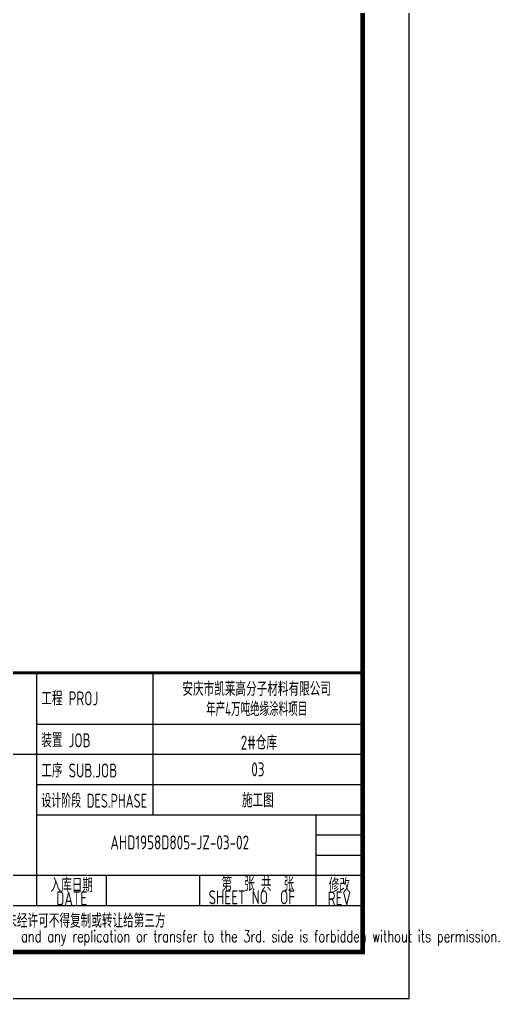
# Model space of a CAD drawing. Extents: x 4554681 to 4680693, y -485691 to -238770.
# Drawn here: x 4663986 to 4674293, y -422737 to -401692 of the extents above; entities that cross this region are included whole.
import ezdxf
from ezdxf.enums import TextEntityAlignment as Align

# ---------------------------------------------------------------- set-up
doc = ezdxf.new("R2010")
doc.units = 0
doc.header["$LTSCALE"] = 1000
doc.header["$MEASUREMENT"] = 0
doc.layers.get('0').update_dxf_attribs({"linetype": 'CONTINUOUS'})
doc.layers.add('PUB_TITLE', color=4, linetype='CONTINUOUS')
doc.styles.add('ECEC_TQ', font='txt_l.shx', dxfattribs={"bigfont": 'hztxt_l.shx'})
doc.styles.add('sceie', font='sceie.shx', dxfattribs={"bigfont": 'sceic.shx'})

msp = doc.modelspace()

# ---------------------------------------------------------------- linework, layer by layer
for p, q in [((4664354.8, -420737.3), (4664354.8, -415737.3)), ((4666854.8, -418787.3), (4666854.8, -415737.3)), ((4671354.8, -421737.3), (4671354.8, -415737.3)), ((4664354.8, -416837.3), (4671354.8, -416837.3)), ((4653354.8, -417487.3), (4664354.8, -417487.3)), ((4664354.8, -417487.3), (4671354.8, -417487.3)), ((4664354.8, -418137.3), (4671354.8, -418137.3)), ((4664354.8, -418787.3), (4671354.8, -418787.3)), ((4670354.8, -420737.3), (4670354.8, -418787.3)), ((4670354.8, -419220.7), (4671354.8, -419220.7)), ((4670354.8, -419654), (4671354.8, -419654)), ((4658854.8, -420087.3), (4671354.8, -420087.3)), ((4665854.8, -420737.3), (4665854.8, -420087.3)), ((4667854.8, -420737.3), (4667854.8, -420087.3)), ((4653354.8, -420737.3), (4671354.8, -420737.3)), ((4653354.8, -421737.3), (4671354.8, -421737.3))]:
    msp.add_line(p, q)
at = {"const_width": 70}
msp.add_lwpolyline([(4671354.8, -415737.3), (4653354.8, -415737.3)], dxfattribs=at)
at = {"layer": 'PUB_TITLE', "color": 4}
msp.add_lwpolyline([(4588254.8, -422737.3), (4672354.8, -422737.3), (4672354.8, -363337.3), (4588254.8, -363337.3)], close=True, dxfattribs=at)
at = {"layer": 'PUB_TITLE', "color": 4, "const_width": 100}
msp.add_lwpolyline([(4590754.8, -421737.3), (4671354.8, -421737.3), (4671354.8, -364337.3), (4590754.8, -364337.3)], close=True, dxfattribs=at)

# ---------------------------------------------------------------- texts
for s, height, style, width, p in [('安庆市凯莱高分子材料有限公司', 300, 'sceie', 0.8, (4669078.6, -416067.2)), ('年产4万吨绝缘涂料项目', 300, 'sceie', 0.65, (4669078.6, -416502.2)), ('2#仓库', 300, 'sceie', 0.8, (4669126.3, -417223.3)), ('03', 300, 'sceie', 0.8, (4669104.8, -417812.3)), ('施工图', 300, 'sceie', 0.8, (4669104.8, -418462.3)), ('入库日期', 300, 'sceie', 0.8, (4665104.8, -420287.3)), ('第  张 共  张', 300, 'sceie', 0.8, (4669104.8, -420262.3)), ('修改', 300, 'sceie', 0.8, (4670854.8, -420287.3)), ('DATE', 300, 'sceie', 0.8, (4665104.8, -420587.3)), ('SHEET NO  OF  ', 300, 'sceie', 0.8, (4669104.8, -420562.3)), ('REV', 300, 'sceie', 0.8, (4670854.8, -420587.3)), ('本文件专有权属安徽华东化工医药工程有限责任公司所有,未经许可不得复制或转让给第三方', 300, 'sceie', 0.8, (4662526, -421086.2)), ('The proprietary right of this document belongs to Anhui Huadong Chemical And Medical Engineering  Co.,Ltd.  and any replication or transfer to the 3rd. side is forbidden without its permission. ', 250, 'ECEC_TQ', 0.72, (4662354.8, -421437.3))]:
    msp.add_text(s, height=height, dxfattribs=dict(style=style, width=width)).set_placement(p, align=Align.MIDDLE)
at = {"style": 'sceie'}
for s, width, p in [('工程 PROJ', 0.8, (4664451.7, -416437.3)), ('装置 JOB', 0.8, (4664451.7, -417337.3)), ('工序 SUB.JOB', 0.8, (4664451.7, -417987.3)), ('设计阶段 DES.PHASE', 0.75, (4664451.7, -418637.3))]:
    msp.add_text(s, height=300, dxfattribs=dict(at, width=width)).set_placement(p)
at = {"style": 'sceie', "width": 0.8}
msp.add_attdef('AHD1958D805-JZ-03-02', text='200320-02-040', height=300, dxfattribs=at).set_placement((4667425.6, -419383.6), align=Align.MIDDLE)

doc.saveas('drawing.dxf')
